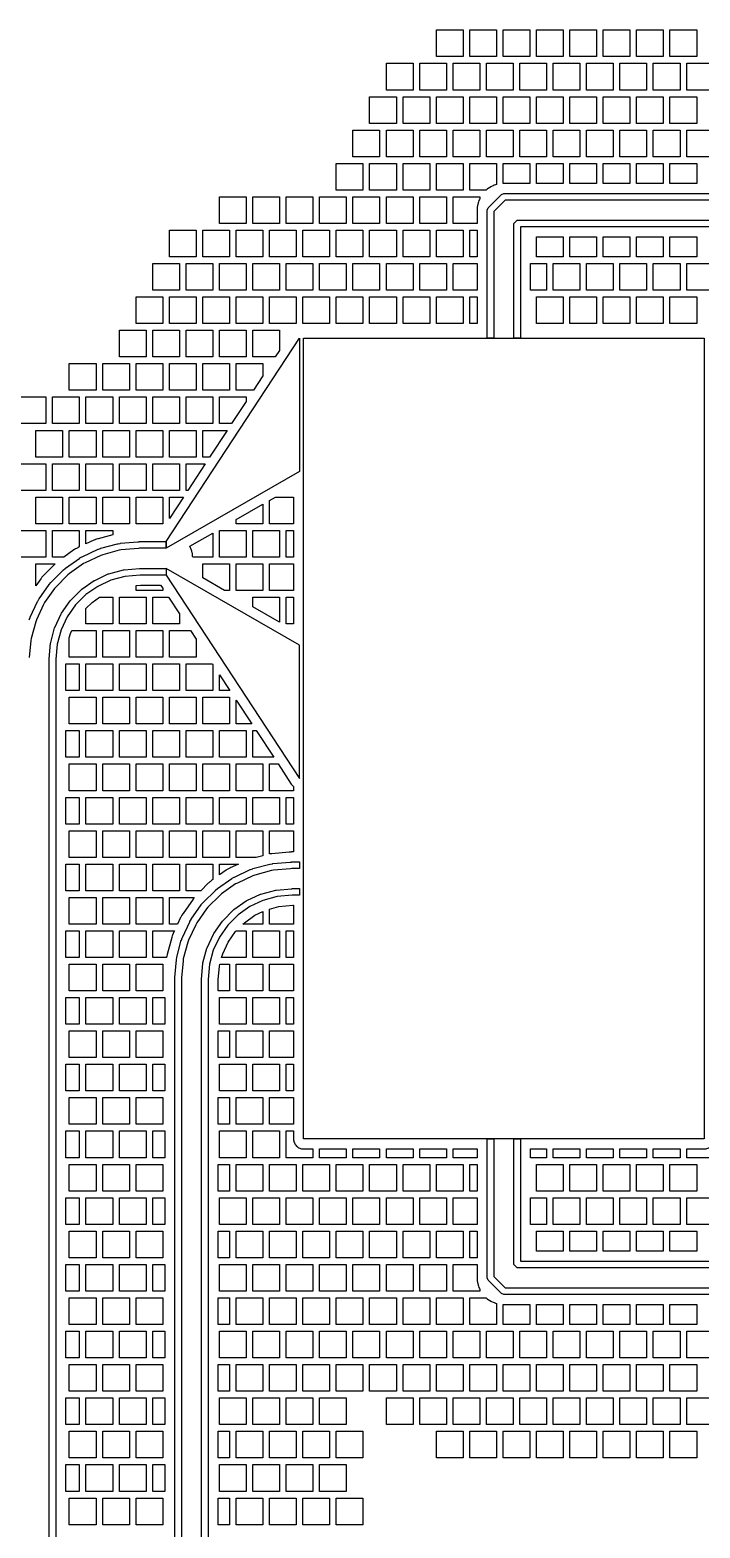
# Model space of a CAD drawing. Header units: metres. Extents: x -10 to 2022, y -10 to 2010.
# Drawn here: x 673 to 1175, y 812 to 1935 of the extents above; entities that cross this region are included whole.
import ezdxf

# ---------------------------------------------------------------- set-up
doc = ezdxf.new("R2010")
doc.units = ezdxf.units.M

msp = doc.modelspace()

# ---------------------------------------------------------------- linework, layer by layer
for points in [[(977.5, 1915), (977.5, 1935), (997.5, 1935), (997.5, 1915), (977.5, 1915), (977.5, 1915)], [(1002.5, 1915), (1002.5, 1935), (1022.5, 1935), (1022.5, 1915), (1002.5, 1915), (1002.5, 1915)], [(1027.5, 1915), (1027.5, 1935), (1047.5, 1935), (1047.5, 1915), (1027.5, 1915), (1027.5, 1915)], [(1052.5, 1915), (1052.5, 1935), (1072.5, 1935), (1072.5, 1915), (1052.5, 1915), (1052.5, 1915)], [(1077.5, 1915), (1077.5, 1935), (1097.5, 1935), (1097.5, 1915), (1077.5, 1915), (1077.5, 1915)], [(1102.5, 1915), (1102.5, 1935), (1122.5, 1935), (1122.5, 1915), (1102.5, 1915), (1102.5, 1915)], [(1127.5, 1915), (1127.5, 1935), (1147.5, 1935), (1147.5, 1915), (1127.5, 1915), (1127.5, 1915)], [(1152.5, 1915), (1152.5, 1935), (1172.5, 1935), (1172.5, 1915), (1152.5, 1915), (1152.5, 1915)], [(940, 1890), (940, 1910), (960, 1910), (960, 1890), (940, 1890), (940, 1890)], [(965, 1890), (965, 1910), (985, 1910), (985, 1890), (965, 1890), (965, 1890)], [(990, 1890), (990, 1910), (1010, 1910), (1010, 1890), (990, 1890), (990, 1890)], [(1015, 1890), (1015, 1910), (1035, 1910), (1035, 1890), (1015, 1890), (1015, 1890)], [(1040, 1890), (1040, 1910), (1060, 1910), (1060, 1890), (1040, 1890), (1040, 1890)], [(1065, 1890), (1065, 1910), (1085, 1910), (1085, 1890), (1065, 1890), (1065, 1890)], [(1090, 1890), (1090, 1910), (1110, 1910), (1110, 1890), (1090, 1890), (1090, 1890)], [(1115, 1890), (1115, 1910), (1135, 1910), (1135, 1890), (1115, 1890), (1115, 1890)], [(1140, 1890), (1140, 1910), (1160, 1910), (1160, 1890), (1140, 1890), (1140, 1890)], [(1165, 1890), (1165, 1910), (1185, 1910), (1185, 1890), (1165, 1890), (1165, 1890)], [(927.5, 1865), (927.5, 1885), (947.5, 1885), (947.5, 1865), (927.5, 1865), (927.5, 1865)], [(952.5, 1865), (952.5, 1885), (972.5, 1885), (972.5, 1865), (952.5, 1865), (952.5, 1865)], [(977.5, 1865), (977.5, 1885), (997.5, 1885), (997.5, 1865), (977.5, 1865), (977.5, 1865)], [(1002.5, 1865), (1002.5, 1885), (1022.5, 1885), (1022.5, 1865), (1002.5, 1865), (1002.5, 1865)], [(1027.5, 1865), (1027.5, 1885), (1047.5, 1885), (1047.5, 1865), (1027.5, 1865), (1027.5, 1865)], [(1052.5, 1865), (1052.5, 1885), (1072.5, 1885), (1072.5, 1865), (1052.5, 1865), (1052.5, 1865)], [(1077.5, 1865), (1077.5, 1885), (1097.5, 1885), (1097.5, 1865), (1077.5, 1865), (1077.5, 1865)], [(1102.5, 1865), (1102.5, 1885), (1122.5, 1885), (1122.5, 1865), (1102.5, 1865), (1102.5, 1865)], [(1127.5, 1865), (1127.5, 1885), (1147.5, 1885), (1147.5, 1865), (1127.5, 1865), (1127.5, 1865)], [(1152.5, 1865), (1152.5, 1885), (1172.5, 1885), (1172.5, 1865), (1152.5, 1865), (1152.5, 1865)], [(915, 1840), (915, 1860), (935, 1860), (935, 1840), (915, 1840), (915, 1840)], [(940, 1840), (940, 1860), (960, 1860), (960, 1840), (940, 1840), (940, 1840)], [(965, 1840), (965, 1860), (985, 1860), (985, 1840), (965, 1840), (965, 1840)], [(990, 1840), (990, 1860), (1010, 1860), (1010, 1840), (990, 1840), (990, 1840)], [(1015, 1840), (1015, 1860), (1035, 1860), (1035, 1840), (1015, 1840), (1015, 1840)], [(1040, 1840), (1040, 1860), (1060, 1860), (1060, 1840), (1040, 1840), (1040, 1840)], [(1065, 1840), (1065, 1860), (1085, 1860), (1085, 1840), (1065, 1840), (1065, 1840)], [(1090, 1840), (1090, 1860), (1110, 1860), (1110, 1840), (1090, 1840), (1090, 1840)], [(1115, 1840), (1115, 1860), (1135, 1860), (1135, 1840), (1115, 1840), (1115, 1840)], [(1140, 1840), (1140, 1860), (1160, 1860), (1160, 1840), (1140, 1840), (1140, 1840)], [(1165, 1840), (1165, 1860), (1185, 1860), (1185, 1840), (1165, 1840), (1165, 1840)], [(902.5, 1815), (902.5, 1835), (922.5, 1835), (922.5, 1815), (902.5, 1815), (902.5, 1815)], [(927.5, 1815), (927.5, 1835), (947.5, 1835), (947.5, 1815), (927.5, 1815), (927.5, 1815)], [(952.5, 1815), (952.5, 1835), (972.5, 1835), (972.5, 1815), (952.5, 1815), (952.5, 1815)], [(977.5, 1815), (977.5, 1835), (997.5, 1835), (997.5, 1815), (977.5, 1815), (977.5, 1815)], [(1002.5, 1815), (1002.5, 1835), (1022.5, 1835), (1022.5, 1819.2), (1021.8, 1819), (1020.7, 1818.6), (1020, 1818.3), (1018.9, 1817.8), (1018.3, 1817.5), (1017.2, 1816.8), (1016.6, 1816.4), (1015.6, 1815.7), (1015, 1815.2), (1014.8, 1815), (1002.5, 1815), (1002.5, 1815)], [(1027.5, 1820), (1027.5, 1835), (1047.5, 1835), (1047.5, 1820), (1028, 1820), (1027.6, 1820), (1027.5, 1820), (1027.5, 1820)], [(1052.5, 1820), (1052.5, 1835), (1072.5, 1835), (1072.5, 1820), (1052.5, 1820), (1052.5, 1820)], [(1077.5, 1820), (1077.5, 1835), (1097.5, 1835), (1097.5, 1820), (1077.5, 1820), (1077.5, 1820)], [(1102.5, 1820), (1102.5, 1835), (1122.5, 1835), (1122.5, 1820), (1102.5, 1820), (1102.5, 1820)], [(1127.5, 1820), (1127.5, 1835), (1147.5, 1835), (1147.5, 1820), (1127.5, 1820), (1127.5, 1820)], [(1152.5, 1820), (1152.5, 1835), (1172.5, 1835), (1172.5, 1820), (1152.5, 1820), (1152.5, 1820)], [(815, 1790), (815, 1810), (835, 1810), (835, 1790), (815, 1790), (815, 1790)], [(840, 1790), (840, 1810), (860, 1810), (860, 1790), (840, 1790), (840, 1790)], [(865, 1790), (865, 1810), (885, 1810), (885, 1790), (865, 1790), (865, 1790)], [(890, 1790), (890, 1810), (910, 1810), (910, 1790), (890, 1790), (890, 1790)], [(915, 1790), (915, 1810), (935, 1810), (935, 1790), (915, 1790), (915, 1790)], [(940, 1790), (940, 1810), (960, 1810), (960, 1790), (940, 1790), (940, 1790)], [(965, 1790), (965, 1810), (985, 1810), (985, 1790), (965, 1790), (965, 1790)], [(990, 1790), (990, 1810), (1010, 1810), (1010, 1808.7), (1009.7, 1808), (1009.4, 1807.3), (1009, 1806.2), (1008.8, 1805.5), (1008.5, 1804.3), (1008.3, 1803.5), (1008.1, 1802.3), (1008.1, 1801.6), (1008, 1800.4), (1008, 1800), (1008, 1790), (990, 1790), (990, 1790)], [(1015.5, 1800), (1016.2, 1801.8), (1026.2, 1811.8), (1028, 1812.5), (1480, 1812.5), (1480, 1807.5), (1029, 1807.5), (1020.5, 1799), (1020.5, 1704.1), (1015.5, 1704.1), (1015.5, 1800), (1015.5, 1800)], [(777.5, 1765), (777.5, 1785), (797.5, 1785), (797.5, 1765), (777.5, 1765), (777.5, 1765)], [(802.5, 1765), (802.5, 1785), (822.5, 1785), (822.5, 1765), (802.5, 1765), (802.5, 1765)], [(827.5, 1765), (827.5, 1785), (847.5, 1785), (847.5, 1765), (827.5, 1765), (827.5, 1765)], [(852.5, 1765), (852.5, 1785), (872.5, 1785), (872.5, 1765), (852.5, 1765), (852.5, 1765)], [(877.5, 1765), (877.5, 1785), (897.5, 1785), (897.5, 1765), (877.5, 1765), (877.5, 1765)], [(902.5, 1765), (902.5, 1785), (922.5, 1785), (922.5, 1765), (902.5, 1765), (902.5, 1765)], [(927.5, 1765), (927.5, 1785), (947.5, 1785), (947.5, 1765), (927.5, 1765), (927.5, 1765)], [(952.5, 1765), (952.5, 1785), (972.5, 1785), (972.5, 1765), (952.5, 1765), (952.5, 1765)], [(977.5, 1765), (977.5, 1785), (997.5, 1785), (997.5, 1765), (977.5, 1765), (977.5, 1765)], [(1002.5, 1765), (1002.5, 1785), (1008, 1785), (1008, 1765), (1002.5, 1765), (1002.5, 1765)], [(1040.5, 1787.5), (1040.5, 1704.1), (1035.5, 1704.1), (1035.5, 1790), (1038, 1792.5), (1480, 1792.5), (1480, 1787.5), (1040.5, 1787.5), (1040.5, 1787.5)], [(1052.5, 1765), (1052.5, 1780), (1072.5, 1780), (1072.5, 1765), (1052.5, 1765), (1052.5, 1765)], [(1077.5, 1765), (1077.5, 1780), (1097.5, 1780), (1097.5, 1765), (1077.5, 1765), (1077.5, 1765)], [(1102.5, 1765), (1102.5, 1780), (1122.5, 1780), (1122.5, 1765), (1102.5, 1765), (1102.5, 1765)], [(1127.5, 1765), (1127.5, 1780), (1147.5, 1780), (1147.5, 1765), (1127.5, 1765), (1127.5, 1765)], [(1152.5, 1765), (1152.5, 1780), (1172.5, 1780), (1172.5, 1765), (1152.5, 1765), (1152.5, 1765)], [(765, 1740), (765, 1760), (785, 1760), (785, 1740), (765, 1740), (765, 1740)], [(790, 1740), (790, 1760), (810, 1760), (810, 1740), (790, 1740), (790, 1740)], [(815, 1740), (815, 1760), (835, 1760), (835, 1740), (815, 1740), (815, 1740)], [(840, 1740), (840, 1760), (860, 1760), (860, 1740), (840, 1740), (840, 1740)], [(865, 1740), (865, 1760), (885, 1760), (885, 1740), (865, 1740), (865, 1740)], [(890, 1740), (890, 1760), (910, 1760), (910, 1740), (890, 1740), (890, 1740)], [(915, 1740), (915, 1760), (935, 1760), (935, 1740), (915, 1740), (915, 1740)], [(940, 1740), (940, 1760), (960, 1760), (960, 1740), (940, 1740), (940, 1740)], [(965, 1740), (965, 1760), (985, 1760), (985, 1740), (965, 1740), (965, 1740)], [(990, 1740), (990, 1760), (1008, 1760), (1008, 1740), (990, 1740), (990, 1740)], [(1048, 1760), (1060, 1760), (1060, 1740), (1048, 1740), (1048, 1760), (1048, 1760)], [(1065, 1740), (1065, 1760), (1085, 1760), (1085, 1740), (1065, 1740), (1065, 1740)], [(1090, 1740), (1090, 1760), (1110, 1760), (1110, 1740), (1090, 1740), (1090, 1740)], [(1115, 1740), (1115, 1760), (1135, 1760), (1135, 1740), (1115, 1740), (1115, 1740)], [(1140, 1740), (1140, 1760), (1160, 1760), (1160, 1740), (1140, 1740), (1140, 1740)], [(1165, 1740), (1165, 1760), (1185, 1760), (1185, 1740), (1165, 1740), (1165, 1740)], [(752.5, 1715), (752.5, 1735), (772.5, 1735), (772.5, 1715), (752.5, 1715), (752.5, 1715)], [(777.5, 1715), (777.5, 1735), (797.5, 1735), (797.5, 1715), (777.5, 1715), (777.5, 1715)], [(802.5, 1715), (802.5, 1735), (822.5, 1735), (822.5, 1715), (802.5, 1715), (802.5, 1715)], [(827.5, 1715), (827.5, 1735), (847.5, 1735), (847.5, 1715), (827.5, 1715), (827.5, 1715)], [(852.5, 1715), (852.5, 1735), (872.5, 1735), (872.5, 1715), (852.5, 1715), (852.5, 1715)], [(877.5, 1715), (877.5, 1735), (897.5, 1735), (897.5, 1715), (877.5, 1715), (877.5, 1715)], [(902.5, 1715), (902.5, 1735), (922.5, 1735), (922.5, 1715), (902.5, 1715), (902.5, 1715)], [(927.5, 1715), (927.5, 1735), (947.5, 1735), (947.5, 1715), (927.5, 1715), (927.5, 1715)], [(952.5, 1715), (952.5, 1735), (972.5, 1735), (972.5, 1715), (952.5, 1715), (952.5, 1715)], [(977.5, 1715), (977.5, 1735), (997.5, 1735), (997.5, 1715), (977.5, 1715), (977.5, 1715)], [(1002.5, 1715), (1002.5, 1735), (1008, 1735), (1008, 1715), (1002.5, 1715), (1002.5, 1715)], [(1052.5, 1715), (1052.5, 1735), (1072.5, 1735), (1072.5, 1715), (1052.5, 1715), (1052.5, 1715)], [(1077.5, 1715), (1077.5, 1735), (1097.5, 1735), (1097.5, 1715), (1077.5, 1715), (1077.5, 1715)], [(1102.5, 1715), (1102.5, 1735), (1122.5, 1735), (1122.5, 1715), (1102.5, 1715), (1102.5, 1715)], [(1127.5, 1715), (1127.5, 1735), (1147.5, 1735), (1147.5, 1715), (1127.5, 1715), (1127.5, 1715)], [(1152.5, 1715), (1152.5, 1735), (1172.5, 1735), (1172.5, 1715), (1152.5, 1715), (1152.5, 1715)], [(740, 1690), (740, 1710), (760, 1710), (760, 1690), (740, 1690), (740, 1690)], [(765, 1690), (765, 1710), (785, 1710), (785, 1690), (765, 1690), (765, 1690)], [(790, 1690), (790, 1710), (810, 1710), (810, 1690), (790, 1690), (790, 1690)], [(815, 1690), (815, 1710), (835, 1710), (835, 1690), (815, 1690), (815, 1690)], [(840, 1690), (840, 1710), (860, 1710), (860, 1694.9), (856.8, 1690), (840, 1690), (840, 1690)], [(775, 1546.6), (775, 1551.6), (875, 1704.1), (875, 1604.1), (775, 1546.6), (775, 1546.6)], [(878, 1104.1), (878, 1704.1), (1178, 1704.1), (1178, 1104.1), (878, 1104.1), (878, 1104.1)], [(702.5, 1665), (702.5, 1685), (722.5, 1685), (722.5, 1665), (702.5, 1665), (702.5, 1665)], [(727.5, 1665), (727.5, 1685), (747.5, 1685), (747.5, 1665), (727.5, 1665), (727.5, 1665)], [(752.5, 1665), (752.5, 1685), (772.5, 1685), (772.5, 1665), (752.5, 1665), (752.5, 1665)], [(777.5, 1665), (777.5, 1685), (797.5, 1685), (797.5, 1665), (777.5, 1665), (777.5, 1665)], [(802.5, 1665), (802.5, 1685), (822.5, 1685), (822.5, 1665), (802.5, 1665), (802.5, 1665)], [(827.5, 1665), (827.5, 1685), (847.5, 1685), (847.5, 1675.8), (840.4, 1665), (827.5, 1665), (827.5, 1665)], [(665, 1640), (665, 1660), (685, 1660), (685, 1640), (665, 1640), (665, 1640)], [(690, 1640), (690, 1660), (710, 1660), (710, 1640), (690, 1640), (690, 1640)], [(715, 1640), (715, 1660), (735, 1660), (735, 1640), (715, 1640), (715, 1640)], [(740, 1640), (740, 1660), (760, 1660), (760, 1640), (740, 1640), (740, 1640)], [(765, 1640), (765, 1660), (785, 1660), (785, 1640), (765, 1640), (765, 1640)], [(790, 1640), (790, 1660), (810, 1660), (810, 1640), (790, 1640), (790, 1640)], [(815, 1640), (815, 1660), (835, 1660), (835, 1656.7), (824, 1640), (815, 1640), (815, 1640)], [(677.5, 1615), (677.5, 1635), (697.5, 1635), (697.5, 1615), (677.5, 1615), (677.5, 1615)], [(702.5, 1615), (702.5, 1635), (722.5, 1635), (722.5, 1615), (702.5, 1615), (702.5, 1615)], [(727.5, 1615), (727.5, 1635), (747.5, 1635), (747.5, 1615), (727.5, 1615), (727.5, 1615)], [(752.5, 1615), (752.5, 1635), (772.5, 1635), (772.5, 1615), (752.5, 1615), (752.5, 1615)], [(777.5, 1615), (777.5, 1635), (797.5, 1635), (797.5, 1615), (777.5, 1615), (777.5, 1615)], [(802.5, 1615), (802.5, 1635), (820.8, 1635), (807.6, 1615), (802.5, 1615), (802.5, 1615)], [(665, 1590), (665, 1610), (685, 1610), (685, 1590), (665, 1590), (665, 1590)], [(690, 1590), (690, 1610), (710, 1610), (710, 1590), (690, 1590), (690, 1590)], [(715, 1590), (715, 1610), (735, 1610), (735, 1590), (715, 1590), (715, 1590)], [(740, 1590), (740, 1610), (760, 1610), (760, 1590), (740, 1590), (740, 1590)], [(765, 1590), (765, 1610), (785, 1610), (785, 1590), (765, 1590), (765, 1590)], [(790, 1590), (790, 1610), (804.4, 1610), (791.2, 1590), (790, 1590), (790, 1590)], [(677.5, 1565), (677.5, 1585), (697.5, 1585), (697.5, 1565), (677.5, 1565), (677.5, 1565)], [(702.5, 1565), (702.5, 1585), (722.5, 1585), (722.5, 1565), (702.5, 1565), (702.5, 1565)], [(727.5, 1565), (727.5, 1585), (747.5, 1585), (747.5, 1565), (727.5, 1565), (727.5, 1565)], [(752.5, 1565), (752.5, 1585), (772.5, 1585), (772.5, 1565), (752.5, 1565), (752.5, 1565)], [(777.5, 1569), (777.5, 1585), (788, 1585), (777.5, 1569), (777.5, 1569)], [(852.5, 1565), (852.5, 1582.5), (856.9, 1585), (870.5, 1585), (870.5, 1565), (852.5, 1565), (852.5, 1565)], [(827.5, 1565), (827.5, 1568.1), (847.5, 1579.6), (847.5, 1565), (827.5, 1565), (827.5, 1565)], [(665, 1540), (665, 1560), (685, 1560), (685, 1540), (665, 1540), (665, 1540)], [(672.5, 1493.1), (673.1, 1494.8), (673.2, 1495), (678.7, 1506.8), (678.8, 1507), (679.7, 1508.5), (679.8, 1508.7), (687.3, 1519.4), (687.4, 1519.6), (688.6, 1520.9), (688.7, 1521.1), (698, 1530.3), (698.1, 1530.5), (699.4, 1531.6), (699.6, 1531.7), (710.3, 1539.2), (710.5, 1539.4), (712, 1540.2), (712.2, 1540.3), (724.1, 1545.9), (724.3, 1545.9), (725.9, 1546.5), (726.1, 1546.6), (738.7, 1550), (739, 1550), (740.7, 1550.3), (740.9, 1550.4), (753.9, 1551.5), (754, 1551.5), (754.9, 1551.5), (755, 1551.6), (775, 1551.6), (775, 1546.6), (755.1, 1546.6), (754.3, 1546.5), (741.4, 1545.4), (739.9, 1545.1), (727.5, 1541.8), (726.1, 1541.3), (714.4, 1535.8), (713.1, 1535.1), (702.6, 1527.7), (701.4, 1526.7), (692.3, 1517.6), (691.3, 1516.5), (684, 1505.9), (683.2, 1504.6), (677.8, 1493), (677.3, 1491.5), (673.9, 1479.1), (673.7, 1477.6), (672.5, 1464.8)], [(690, 1540), (690, 1560), (710, 1560), (710, 1547.6), (709, 1547.1), (708.8, 1547), (707.8, 1546.5), (707.2, 1546.2), (706.3, 1545.6), (706, 1545.4), (698.3, 1540), (690, 1540), (690, 1540)], [(715, 1549.9), (715, 1560), (735, 1560), (735, 1556.7), (724.2, 1553.8), (723.9, 1553.8), (722.8, 1553.4), (722.2, 1553.2), (721.2, 1552.8), (720.9, 1552.7), (715, 1549.9), (715, 1549.9)], [(810, 1558), (810, 1540), (795, 1540), (794.9, 1540.6), (794.9, 1541.4), (794.7, 1542.6), (794.5, 1543.3), (794.2, 1544.5), (794, 1545.2), (793.6, 1546.4), (793.3, 1547), (792.8, 1548.1), (810, 1558), (810, 1558)], [(815, 1540), (815, 1560), (835, 1560), (835, 1540), (815, 1540), (815, 1540)], [(840, 1540), (840, 1560), (860, 1560), (860, 1540), (840, 1540), (840, 1540)], [(865, 1540), (865, 1560), (870.5, 1560), (870.5, 1540), (865, 1540), (865, 1540)], [(677.5, 1518.5), (677.5, 1535), (692, 1535), (683.4, 1526.4), (683.2, 1526.2), (682.4, 1525.4), (682, 1524.9), (681.4, 1524), (681.2, 1523.7), (677.5, 1518.5), (677.5, 1518.5)], [(687.5, 605.1), (687.5, 1463.6), (687.5, 1463.8), (688.5, 1475.5), (688.6, 1476), (691.5, 1486.9), (691.7, 1487.3), (696.5, 1497.6), (696.7, 1498), (703.2, 1507.2), (703.5, 1507.6), (711.5, 1515.6), (711.8, 1515.9), (721.1, 1522.4), (721.5, 1522.6), (731.7, 1527.4), (732.1, 1527.5), (743.1, 1530.4), (743.5, 1530.5), (755.2, 1531.5), (755.4, 1531.6), (775, 1531.6), (775, 1526.6), (755.5, 1526.6), (755.5, 1526.6)], [(775, 1531.6), (775, 1526.6), (875, 1374.1), (875, 1474.1), (775, 1531.6), (775, 1531.6)], [(802.5, 1524.4), (802.5, 1535), (822.5, 1535), (822.5, 1515), (818.8, 1515), (802.5, 1524.4), (802.5, 1524.4)], [(827.5, 1515), (827.5, 1535), (847.5, 1535), (847.5, 1515), (827.5, 1515), (827.5, 1515)], [(852.5, 1515), (852.5, 1535), (870.5, 1535), (870.5, 1515), (852.5, 1515), (852.5, 1515)], [(755.5, 1526.6), (744.2, 1525.6), (733.6, 1522.7), (723.8, 1518.1), (714.9, 1511.9), (707.2, 1504.2), (700.9, 1495.3), (696.3, 1485.4), (693.5, 1474.9), (692.5, 1463.5), (692.5, 605), (692.5, 604.8), (692.3, 603), (692.3, 602.8), (687.8, 577.2), (687.7, 576.8), (686.5, 573.5), (686.3, 573.1), (673.3, 550.5), (673, 550.2), (670.8, 547.5)], [(752.5, 1515), (752.5, 1518.8), (755.9, 1519.1), (770.9, 1519.1), (772.5, 1516.7), (772.5, 1515), (752.5, 1515), (752.5, 1515)], [(715, 1490), (715, 1501.4), (719.7, 1506.1), (725.2, 1510), (735, 1510), (735, 1490), (715, 1490), (715, 1490)], [(740, 1490), (740, 1510), (760, 1510), (760, 1490), (740, 1490), (740, 1490)], [(765, 1490), (765, 1510), (776.9, 1510), (785, 1497.6), (785, 1490), (765, 1490), (765, 1490)], [(840, 1502.8), (840, 1510), (860, 1510), (860, 1491.3), (840, 1502.8), (840, 1502.8)], [(865, 1490), (865, 1510), (870.5, 1510), (870.5, 1490), (865, 1490), (865, 1490)], [(702.5, 1465), (702.5, 1479.5), (703.4, 1482.8), (704.4, 1485), (722.5, 1485), (722.5, 1465), (702.5, 1465), (702.5, 1465)], [(727.5, 1465), (727.5, 1485), (747.5, 1485), (747.5, 1465), (727.5, 1465), (727.5, 1465)], [(752.5, 1465), (752.5, 1485), (772.5, 1485), (772.5, 1465), (752.5, 1465), (752.5, 1465)], [(777.5, 1465), (777.5, 1485), (793.3, 1485), (797.5, 1478.6), (797.5, 1465), (777.5, 1465), (777.5, 1465)], [(700, 1460), (710, 1460), (710, 1440), (700, 1440), (700, 1460), (700, 1460)], [(715, 1440), (715, 1460), (735, 1460), (735, 1440), (715, 1440), (715, 1440)], [(740, 1440), (740, 1460), (760, 1460), (760, 1440), (740, 1440), (740, 1440)], [(765, 1440), (765, 1460), (785, 1460), (785, 1440), (765, 1440), (765, 1440)], [(790, 1440), (790, 1460), (809.7, 1460), (810, 1459.5), (810, 1440), (790, 1440), (790, 1440)], [(815, 1440), (815, 1451.9), (822.8, 1440), (815, 1440), (815, 1440)], [(702.5, 1415), (702.5, 1435), (722.5, 1435), (722.5, 1415), (702.5, 1415), (702.5, 1415)], [(727.5, 1415), (727.5, 1435), (747.5, 1435), (747.5, 1415), (727.5, 1415), (727.5, 1415)], [(752.5, 1415), (752.5, 1435), (772.5, 1435), (772.5, 1415), (752.5, 1415), (752.5, 1415)], [(777.5, 1415), (777.5, 1435), (797.5, 1435), (797.5, 1415), (777.5, 1415), (777.5, 1415)], [(802.5, 1415), (802.5, 1435), (822.5, 1435), (822.5, 1415), (802.5, 1415), (802.5, 1415)], [(827.5, 1415), (827.5, 1432.8), (839.2, 1415), (827.5, 1415), (827.5, 1415)], [(700, 1410), (710, 1410), (710, 1390), (700, 1390), (700, 1410), (700, 1410)], [(715, 1390), (715, 1410), (735, 1410), (735, 1390), (715, 1390), (715, 1390)], [(740, 1390), (740, 1410), (760, 1410), (760, 1390), (740, 1390), (740, 1390)], [(765, 1390), (765, 1410), (785, 1410), (785, 1390), (765, 1390), (765, 1390)], [(790, 1390), (790, 1410), (810, 1410), (810, 1390), (790, 1390), (790, 1390)], [(815, 1390), (815, 1410), (835, 1410), (835, 1390), (815, 1390), (815, 1390)], [(840, 1390), (840, 1410), (842.5, 1410), (855.6, 1390), (840, 1390), (840, 1390)], [(702.5, 1365), (702.5, 1385), (722.5, 1385), (722.5, 1365), (702.5, 1365), (702.5, 1365)], [(727.5, 1365), (727.5, 1385), (747.5, 1385), (747.5, 1365), (727.5, 1365), (727.5, 1365)], [(752.5, 1365), (752.5, 1385), (772.5, 1385), (772.5, 1365), (752.5, 1365), (752.5, 1365)], [(777.5, 1365), (777.5, 1385), (797.5, 1385), (797.5, 1365), (777.5, 1365), (777.5, 1365)], [(802.5, 1365), (802.5, 1385), (822.5, 1385), (822.5, 1365), (802.5, 1365), (802.5, 1365)], [(827.5, 1365), (827.5, 1385), (847.5, 1385), (847.5, 1365), (827.5, 1365), (827.5, 1365)], [(852.5, 1365), (852.5, 1385), (858.9, 1385), (868.7, 1369.9), (869.2, 1369.3), (869.7, 1368.8), (870.2, 1368.3), (870.5, 1368.1), (870.5, 1365), (852.5, 1365), (852.5, 1365)], [(700, 1360), (710, 1360), (710, 1340), (700, 1340), (700, 1360), (700, 1360)], [(715, 1340), (715, 1360), (735, 1360), (735, 1340), (715, 1340), (715, 1340)], [(740, 1340), (740, 1360), (760, 1360), (760, 1340), (740, 1340), (740, 1340)], [(765, 1340), (765, 1360), (785, 1360), (785, 1340), (765, 1340), (765, 1340)], [(790, 1340), (790, 1360), (810, 1360), (810, 1340), (790, 1340), (790, 1340)], [(815, 1340), (815, 1360), (835, 1360), (835, 1340), (815, 1340), (815, 1340)], [(840, 1340), (840, 1360), (860, 1360), (860, 1340), (840, 1340), (840, 1340)], [(865, 1340), (865, 1360), (870.5, 1360), (870.5, 1340), (865, 1340), (865, 1340)], [(702.5, 1315), (702.5, 1335), (722.5, 1335), (722.5, 1315), (702.5, 1315), (702.5, 1315)], [(727.5, 1315), (727.5, 1335), (747.5, 1335), (747.5, 1315), (727.5, 1315), (727.5, 1315)], [(752.5, 1315), (752.5, 1335), (772.5, 1335), (772.5, 1315), (752.5, 1315), (752.5, 1315)], [(777.5, 1315), (777.5, 1335), (797.5, 1335), (797.5, 1315), (777.5, 1315), (777.5, 1315)], [(802.5, 1315), (802.5, 1335), (822.5, 1335), (822.5, 1315), (802.5, 1315), (802.5, 1315)], [(827.5, 1315), (827.5, 1335), (847.5, 1335), (847.5, 1316.3), (842.5, 1315), (827.5, 1315), (827.5, 1315)], [(852.5, 1317.6), (852.5, 1335), (870.5, 1335), (870.5, 1319.1), (869, 1319.1), (868.7, 1319), (867.6, 1319), (867.3, 1319), (854.2, 1317.8), (853.9, 1317.8), (852.8, 1317.7), (852.5, 1317.6), (852.5, 1317.6)], [(700, 1310), (710, 1310), (710, 1290), (700, 1290), (700, 1310), (700, 1310)], [(715, 1290), (715, 1310), (735, 1310), (735, 1290), (715, 1290), (715, 1290)], [(740, 1290), (740, 1310), (760, 1310), (760, 1290), (740, 1290), (740, 1290)], [(765, 1290), (765, 1310), (785, 1310), (785, 1290), (765, 1290), (765, 1290)], [(781.5, 675), (781.5, 1224.1), (781.5, 1224.2), (781.5, 1225), (781.5, 1225.1), (782.7, 1238.2), (782.7, 1238.4), (783, 1240.1), (783.1, 1240.3), (786.4, 1252.9), (786.5, 1253.1), (787.1, 1254.8), (787.2, 1255), (792.7, 1266.8), (792.8, 1267), (793.7, 1268.5), (793.8, 1268.7), (801.3, 1279.4), (801.4, 1279.6), (802.6, 1280.9), (802.7, 1281.1), (812, 1290.3), (812.1, 1290.5), (813.4, 1291.6), (813.6, 1291.7), (824.3, 1299.2), (824.5, 1299.4), (826, 1300.2), (826.2, 1300.3), (838.1, 1305.9), (838.3, 1305.9), (839.9, 1306.5), (840.1, 1306.6), (852.7, 1310), (853, 1310), (854.7, 1310.3), (854.9, 1310.4), (867.9, 1311.5), (868, 1311.5), (868.9, 1311.5), (869, 1311.6), (875, 1311.6), (875, 1306.6), (869.1, 1306.6), (868.3, 1306.5), (855.4, 1305.4), (853.9, 1305.1), (841.5, 1301.8), (840.1, 1301.3), (828.4, 1295.8), (827.1, 1295.1), (816.6, 1287.7), (815.4, 1286.7), (806.3, 1277.6), (805.3, 1276.5), (798, 1265.9), (797.2, 1264.6), (791.8, 1253), (791.3, 1251.5), (787.9, 1239.1), (787.7, 1237.6), (786.5, 1224.8), (786.5, 1224), (786.5, 675.1)], [(790, 1290), (790, 1310), (810, 1310), (810, 1298.4), (809.3, 1297.9), (809.1, 1297.7), (808.2, 1297), (807.7, 1296.6), (806.9, 1295.9), (806.6, 1295.6), (801, 1290), (790, 1290), (790, 1290)], [(815, 1301.9), (815, 1310), (829.2, 1310), (823, 1307.1), (822.8, 1307), (821.8, 1306.5), (821.2, 1306.2), (820.3, 1305.6), (820, 1305.4), (815, 1301.9), (815, 1301.9)], [(801.5, 675.4), (801.5, 1223.6), (801.5, 1223.8), (802.5, 1235.5), (802.6, 1236), (805.5, 1246.9), (805.7, 1247.3), (810.5, 1257.6), (810.7, 1258), (817.2, 1267.2), (817.5, 1267.6), (825.5, 1275.6), (825.8, 1275.9), (835.1, 1282.4), (835.5, 1282.6), (845.7, 1287.4), (846.1, 1287.5), (857.1, 1290.4), (857.5, 1290.5), (869.2, 1291.5), (869.4, 1291.6), (875, 1291.6), (875, 1286.6), (869.5, 1286.6), (869.5, 1286.6)], [(702.5, 1265), (702.5, 1285), (722.5, 1285), (722.5, 1265), (702.5, 1265), (702.5, 1265)], [(727.5, 1265), (727.5, 1285), (747.5, 1285), (747.5, 1265), (727.5, 1265), (727.5, 1265)], [(752.5, 1265), (752.5, 1285), (772.5, 1285), (772.5, 1265), (752.5, 1265), (752.5, 1265)], [(777.5, 1265), (777.5, 1285), (796.1, 1285), (796, 1284.9), (795.4, 1284), (795.2, 1283.7), (787.7, 1273), (787.5, 1272.7), (786.9, 1271.8), (786.6, 1271.3), (786.1, 1270.3), (785.9, 1270), (783.6, 1265), (777.5, 1265), (777.5, 1265)], [(869.5, 1286.6), (858.2, 1285.6), (847.6, 1282.7), (837.8, 1278.1), (828.9, 1271.9), (821.2, 1264.2), (814.9, 1255.3), (810.3, 1245.4), (807.5, 1234.9), (806.5, 1223.5), (806.5, 675.5)], [(847.5, 1274.4), (847.5, 1265), (832.6, 1265), (833.7, 1266.1), (841.5, 1271.6), (847.5, 1274.4), (847.5, 1274.4)], [(852.5, 1265), (852.5, 1276.3), (859.5, 1278.1), (869.9, 1279.1), (870.5, 1279.1), (870.5, 1265), (852.5, 1265), (852.5, 1265)], [(700, 1260), (710, 1260), (710, 1240), (700, 1240), (700, 1260), (700, 1260)], [(715, 1240), (715, 1260), (735, 1260), (735, 1240), (715, 1240), (715, 1240)], [(740, 1240), (740, 1260), (760, 1260), (760, 1240), (740, 1240), (740, 1240)], [(765, 1240), (765, 1260), (781.3, 1260), (780.4, 1258.2), (780.3, 1257.9), (779.8, 1256.8), (779.6, 1256.2), (779.3, 1255.2), (779.2, 1254.9), (775.8, 1242.3), (775.7, 1241.9), (775.5, 1240.9), (775.4, 1240.2), (775.4, 1240), (765, 1240), (765, 1240)], [(827.6, 1260), (835, 1260), (835, 1240), (816.6, 1240), (817.4, 1242.8), (821.4, 1251.5), (826.9, 1259.4), (827.6, 1260), (827.6, 1260)], [(840, 1240), (840, 1260), (860, 1260), (860, 1240), (840, 1240), (840, 1240)], [(865, 1240), (865, 1260), (870.5, 1260), (870.5, 1240), (865, 1240), (865, 1240)], [(702.5, 1215), (702.5, 1235), (722.5, 1235), (722.5, 1215), (702.5, 1215), (702.5, 1215)], [(727.5, 1215), (727.5, 1235), (747.5, 1235), (747.5, 1215), (727.5, 1215), (727.5, 1215)], [(752.5, 1215), (752.5, 1235), (772.5, 1235), (772.5, 1215), (752.5, 1215), (752.5, 1215)], [(815.3, 1235), (822.5, 1235), (822.5, 1215), (814, 1215), (814, 1223.2), (814.9, 1233.6), (815.3, 1235), (815.3, 1235)], [(827.5, 1215), (827.5, 1235), (847.5, 1235), (847.5, 1215), (827.5, 1215), (827.5, 1215)], [(852.5, 1215), (852.5, 1235), (870.5, 1235), (870.5, 1215), (852.5, 1215), (852.5, 1215)], [(700, 1210), (710, 1210), (710, 1190), (700, 1190), (700, 1210), (700, 1210)], [(715, 1190), (715, 1210), (735, 1210), (735, 1190), (715, 1190), (715, 1190)], [(740, 1190), (740, 1210), (760, 1210), (760, 1190), (740, 1190), (740, 1190)], [(765, 1190), (765, 1210), (774, 1210), (774, 1190), (765, 1190), (765, 1190)], [(815, 1190), (815, 1210), (835, 1210), (835, 1190), (815, 1190), (815, 1190)], [(840, 1190), (840, 1210), (860, 1210), (860, 1190), (840, 1190), (840, 1190)], [(865, 1190), (865, 1210), (870.5, 1210), (870.5, 1190), (865, 1190), (865, 1190)], [(702.5, 1165), (702.5, 1185), (722.5, 1185), (722.5, 1165), (702.5, 1165), (702.5, 1165)], [(727.5, 1165), (727.5, 1185), (747.5, 1185), (747.5, 1165), (727.5, 1165), (727.5, 1165)], [(752.5, 1165), (752.5, 1185), (772.5, 1185), (772.5, 1165), (752.5, 1165), (752.5, 1165)], [(814, 1185), (822.5, 1185), (822.5, 1165), (814, 1165), (814, 1185), (814, 1185)], [(827.5, 1165), (827.5, 1185), (847.5, 1185), (847.5, 1165), (827.5, 1165), (827.5, 1165)], [(852.5, 1165), (852.5, 1185), (870.5, 1185), (870.5, 1165), (852.5, 1165), (852.5, 1165)], [(700, 1160), (710, 1160), (710, 1140), (700, 1140), (700, 1160), (700, 1160)], [(715, 1140), (715, 1160), (735, 1160), (735, 1140), (715, 1140), (715, 1140)], [(740, 1140), (740, 1160), (760, 1160), (760, 1140), (740, 1140), (740, 1140)], [(765, 1140), (765, 1160), (774, 1160), (774, 1140), (765, 1140), (765, 1140)], [(815, 1140), (815, 1160), (835, 1160), (835, 1140), (815, 1140), (815, 1140)], [(840, 1140), (840, 1160), (860, 1160), (860, 1140), (840, 1140), (840, 1140)], [(865, 1140), (865, 1160), (870.5, 1160), (870.5, 1140), (865, 1140), (865, 1140)], [(702.5, 1115), (702.5, 1135), (722.5, 1135), (722.5, 1115), (702.5, 1115), (702.5, 1115)], [(727.5, 1115), (727.5, 1135), (747.5, 1135), (747.5, 1115), (727.5, 1115), (727.5, 1115)], [(752.5, 1115), (752.5, 1135), (772.5, 1135), (772.5, 1115), (752.5, 1115), (752.5, 1115)], [(814, 1135), (822.5, 1135), (822.5, 1115), (814, 1115), (814, 1135), (814, 1135)], [(827.5, 1115), (827.5, 1135), (847.5, 1135), (847.5, 1115), (827.5, 1115), (827.5, 1115)], [(852.5, 1115), (852.5, 1135), (870.5, 1135), (870.5, 1115), (852.5, 1115), (852.5, 1115)], [(700, 1110), (710, 1110), (710, 1090), (700, 1090), (700, 1110), (700, 1110)], [(715, 1090), (715, 1110), (735, 1110), (735, 1090), (715, 1090), (715, 1090)], [(740, 1090), (740, 1110), (760, 1110), (760, 1090), (740, 1090), (740, 1090)], [(765, 1090), (765, 1110), (774, 1110), (774, 1090), (765, 1090), (765, 1090)], [(815, 1090), (815, 1110), (835, 1110), (835, 1090), (815, 1090), (815, 1090)], [(840, 1090), (840, 1110), (860, 1110), (860, 1090), (840, 1090), (840, 1090)], [(865, 1090), (865, 1110), (870.5, 1110), (870.5, 1104.1), (870.5, 1103.3), (870.6, 1102.6), (870.8, 1101.9), (871.1, 1101.2), (871.4, 1100.5), (871.8, 1099.9), (872.2, 1099.3), (872.7, 1098.7), (873.2, 1098.3), (873.8, 1097.8), (874.5, 1097.4), (875.1, 1097.1), (875.8, 1096.9), (876.5, 1096.7), (877.3, 1096.6), (878, 1096.6), (885, 1096.6), (885, 1090), (865, 1090), (865, 1090)], [(1028, 987.5), (1026.2, 988.2), (1016.2, 998.2), (1015.5, 1000), (1015.5, 1104.1), (1020.5, 1104.1), (1020.5, 1001), (1029, 992.5), (1480, 992.5), (1480, 987.5), (1028, 987.5), (1028, 987.5)], [(1040.5, 1012.5), (1480, 1012.5), (1480, 1007.5), (1038, 1007.5), (1035.5, 1010), (1035.5, 1104.1), (1040.5, 1104.1), (1040.5, 1012.5), (1040.5, 1012.5)], [(1165, 1090), (1165, 1096.6), (1178, 1096.6), (1178.7, 1096.6), (1179.5, 1096.7), (1180.2, 1096.9), (1180.9, 1097.1), (1181.5, 1097.4), (1182.2, 1097.8), (1182.8, 1098.3), (1183.3, 1098.7), (1183.8, 1099.3), (1184.2, 1099.9), (1184.6, 1100.5), (1184.9, 1101.2), (1185, 1101.4), (1185, 1090), (1165, 1090), (1165, 1090)], [(890, 1090), (890, 1096.6), (910, 1096.6), (910, 1090), (890, 1090), (890, 1090)], [(915, 1090), (915, 1096.6), (935, 1096.6), (935, 1090), (915, 1090), (915, 1090)], [(940, 1090), (940, 1096.6), (960, 1096.6), (960, 1090), (940, 1090), (940, 1090)], [(965, 1090), (965, 1096.6), (985, 1096.6), (985, 1090), (965, 1090), (965, 1090)], [(990, 1090), (990, 1096.6), (1008, 1096.6), (1008, 1090), (990, 1090), (990, 1090)], [(1060, 1096.6), (1060, 1090), (1048, 1090), (1048, 1096.6), (1060, 1096.6), (1060, 1096.6)], [(1065, 1090), (1065, 1096.6), (1085, 1096.6), (1085, 1090), (1065, 1090), (1065, 1090)], [(1090, 1090), (1090, 1096.6), (1110, 1096.6), (1110, 1090), (1090, 1090), (1090, 1090)], [(1115, 1090), (1115, 1096.6), (1135, 1096.6), (1135, 1090), (1115, 1090), (1115, 1090)], [(1140, 1090), (1140, 1096.6), (1160, 1096.6), (1160, 1090), (1140, 1090), (1140, 1090)], [(702.5, 1065), (702.5, 1085), (722.5, 1085), (722.5, 1065), (702.5, 1065), (702.5, 1065)], [(727.5, 1065), (727.5, 1085), (747.5, 1085), (747.5, 1065), (727.5, 1065), (727.5, 1065)], [(752.5, 1065), (752.5, 1085), (772.5, 1085), (772.5, 1065), (752.5, 1065), (752.5, 1065)], [(814, 1085), (822.5, 1085), (822.5, 1065), (814, 1065), (814, 1085), (814, 1085)], [(827.5, 1065), (827.5, 1085), (847.5, 1085), (847.5, 1065), (827.5, 1065), (827.5, 1065)], [(852.5, 1065), (852.5, 1085), (872.5, 1085), (872.5, 1065), (852.5, 1065), (852.5, 1065)], [(877.5, 1065), (877.5, 1085), (897.5, 1085), (897.5, 1065), (877.5, 1065), (877.5, 1065)], [(902.5, 1065), (902.5, 1085), (922.5, 1085), (922.5, 1065), (902.5, 1065), (902.5, 1065)], [(927.5, 1065), (927.5, 1085), (947.5, 1085), (947.5, 1065), (927.5, 1065), (927.5, 1065)], [(952.5, 1065), (952.5, 1085), (972.5, 1085), (972.5, 1065), (952.5, 1065), (952.5, 1065)], [(977.5, 1065), (977.5, 1085), (997.5, 1085), (997.5, 1065), (977.5, 1065), (977.5, 1065)], [(1002.5, 1065), (1002.5, 1085), (1008, 1085), (1008, 1065), (1002.5, 1065), (1002.5, 1065)], [(1052.5, 1065), (1052.5, 1085), (1072.5, 1085), (1072.5, 1065), (1052.5, 1065), (1052.5, 1065)], [(1077.5, 1065), (1077.5, 1085), (1097.5, 1085), (1097.5, 1065), (1077.5, 1065), (1077.5, 1065)], [(1102.5, 1065), (1102.5, 1085), (1122.5, 1085), (1122.5, 1065), (1102.5, 1065), (1102.5, 1065)], [(1127.5, 1065), (1127.5, 1085), (1147.5, 1085), (1147.5, 1065), (1127.5, 1065), (1127.5, 1065)], [(1152.5, 1065), (1152.5, 1085), (1172.5, 1085), (1172.5, 1065), (1152.5, 1065), (1152.5, 1065)], [(700, 1060), (710, 1060), (710, 1040), (700, 1040), (700, 1060), (700, 1060)], [(715, 1040), (715, 1060), (735, 1060), (735, 1040), (715, 1040), (715, 1040)], [(740, 1040), (740, 1060), (760, 1060), (760, 1040), (740, 1040), (740, 1040)], [(765, 1040), (765, 1060), (774, 1060), (774, 1040), (765, 1040), (765, 1040)], [(815, 1040), (815, 1060), (835, 1060), (835, 1040), (815, 1040), (815, 1040)], [(840, 1040), (840, 1060), (860, 1060), (860, 1040), (840, 1040), (840, 1040)], [(865, 1040), (865, 1060), (885, 1060), (885, 1040), (865, 1040), (865, 1040)], [(890, 1040), (890, 1060), (910, 1060), (910, 1040), (890, 1040), (890, 1040)], [(915, 1040), (915, 1060), (935, 1060), (935, 1040), (915, 1040), (915, 1040)], [(940, 1040), (940, 1060), (960, 1060), (960, 1040), (940, 1040), (940, 1040)], [(965, 1040), (965, 1060), (985, 1060), (985, 1040), (965, 1040), (965, 1040)], [(990, 1040), (990, 1060), (1008, 1060), (1008, 1040), (990, 1040), (990, 1040)], [(1048, 1060), (1060, 1060), (1060, 1040), (1048, 1040), (1048, 1060), (1048, 1060)], [(1065, 1040), (1065, 1060), (1085, 1060), (1085, 1040), (1065, 1040), (1065, 1040)], [(1090, 1040), (1090, 1060), (1110, 1060), (1110, 1040), (1090, 1040), (1090, 1040)], [(1115, 1040), (1115, 1060), (1135, 1060), (1135, 1040), (1115, 1040), (1115, 1040)], [(1140, 1040), (1140, 1060), (1160, 1060), (1160, 1040), (1140, 1040), (1140, 1040)], [(1165, 1040), (1165, 1060), (1185, 1060), (1185, 1040), (1165, 1040), (1165, 1040)], [(702.5, 1015), (702.5, 1035), (722.5, 1035), (722.5, 1015), (702.5, 1015), (702.5, 1015)], [(727.5, 1015), (727.5, 1035), (747.5, 1035), (747.5, 1015), (727.5, 1015), (727.5, 1015)], [(752.5, 1015), (752.5, 1035), (772.5, 1035), (772.5, 1015), (752.5, 1015), (752.5, 1015)], [(814, 1035), (822.5, 1035), (822.5, 1015), (814, 1015), (814, 1035), (814, 1035)], [(827.5, 1015), (827.5, 1035), (847.5, 1035), (847.5, 1015), (827.5, 1015), (827.5, 1015)], [(852.5, 1015), (852.5, 1035), (872.5, 1035), (872.5, 1015), (852.5, 1015), (852.5, 1015)], [(877.5, 1015), (877.5, 1035), (897.5, 1035), (897.5, 1015), (877.5, 1015), (877.5, 1015)], [(902.5, 1015), (902.5, 1035), (922.5, 1035), (922.5, 1015), (902.5, 1015), (902.5, 1015)], [(927.5, 1015), (927.5, 1035), (947.5, 1035), (947.5, 1015), (927.5, 1015), (927.5, 1015)], [(952.5, 1015), (952.5, 1035), (972.5, 1035), (972.5, 1015), (952.5, 1015), (952.5, 1015)], [(977.5, 1015), (977.5, 1035), (997.5, 1035), (997.5, 1015), (977.5, 1015), (977.5, 1015)], [(1002.5, 1015), (1002.5, 1035), (1008, 1035), (1008, 1015), (1002.5, 1015), (1002.5, 1015)], [(1052.5, 1020), (1052.5, 1035), (1072.5, 1035), (1072.5, 1020), (1052.5, 1020), (1052.5, 1020)], [(1077.5, 1020), (1077.5, 1035), (1097.5, 1035), (1097.5, 1020), (1077.5, 1020), (1077.5, 1020)], [(1102.5, 1020), (1102.5, 1035), (1122.5, 1035), (1122.5, 1020), (1102.5, 1020), (1102.5, 1020)], [(1127.5, 1020), (1127.5, 1035), (1147.5, 1035), (1147.5, 1020), (1127.5, 1020), (1127.5, 1020)], [(1152.5, 1020), (1152.5, 1035), (1172.5, 1035), (1172.5, 1020), (1152.5, 1020), (1152.5, 1020)], [(700, 1010), (710, 1010), (710, 990), (700, 990), (700, 1010), (700, 1010)], [(715, 990), (715, 1010), (735, 1010), (735, 990), (715, 990), (715, 990)], [(740, 990), (740, 1010), (760, 1010), (760, 990), (740, 990), (740, 990)], [(765, 990), (765, 1010), (774, 1010), (774, 990), (765, 990), (765, 990)], [(815, 990), (815, 1010), (835, 1010), (835, 990), (815, 990), (815, 990)], [(840, 990), (840, 1010), (860, 1010), (860, 990), (840, 990), (840, 990)], [(865, 990), (865, 1010), (885, 1010), (885, 990), (865, 990), (865, 990)], [(890, 990), (890, 1010), (910, 1010), (910, 990), (890, 990), (890, 990)], [(915, 990), (915, 1010), (935, 1010), (935, 990), (915, 990), (915, 990)], [(940, 990), (940, 1010), (960, 1010), (960, 990), (940, 990), (940, 990)], [(965, 990), (965, 1010), (985, 1010), (985, 990), (965, 990), (965, 990)], [(990, 990), (990, 1010), (1008, 1010), (1008, 1000), (1008, 999.6), (1008.1, 998.4), (1008.1, 997.7), (1008.3, 996.5), (1008.5, 995.7), (1008.8, 994.5), (1009, 993.8), (1009.4, 992.7), (1009.7, 992), (1010, 991.3), (1010, 990), (990, 990), (990, 990)], [(702.5, 965), (702.5, 985), (722.5, 985), (722.5, 965), (702.5, 965), (702.5, 965)], [(727.5, 965), (727.5, 985), (747.5, 985), (747.5, 965), (727.5, 965), (727.5, 965)], [(752.5, 965), (752.5, 985), (772.5, 985), (772.5, 965), (752.5, 965), (752.5, 965)], [(814, 985), (822.5, 985), (822.5, 965), (814, 965), (814, 985), (814, 985)], [(827.5, 965), (827.5, 985), (847.5, 985), (847.5, 965), (827.5, 965), (827.5, 965)], [(852.5, 965), (852.5, 985), (872.5, 985), (872.5, 965), (852.5, 965), (852.5, 965)], [(877.5, 965), (877.5, 985), (897.5, 985), (897.5, 965), (877.5, 965), (877.5, 965)], [(902.5, 965), (902.5, 985), (922.5, 985), (922.5, 965), (902.5, 965), (902.5, 965)], [(927.5, 965), (927.5, 985), (947.5, 985), (947.5, 965), (927.5, 965), (927.5, 965)], [(952.5, 965), (952.5, 985), (972.5, 985), (972.5, 965), (952.5, 965), (952.5, 965)], [(977.5, 965), (977.5, 985), (997.5, 985), (997.5, 965), (977.5, 965), (977.5, 965)], [(1002.5, 965), (1002.5, 985), (1014.8, 985), (1015, 984.8), (1015.6, 984.3), (1016.6, 983.6), (1017.2, 983.2), (1018.3, 982.5), (1018.9, 982.2), (1020, 981.7), (1020.7, 981.4), (1021.8, 981), (1022.5, 980.8), (1022.5, 965), (1002.5, 965), (1002.5, 965)], [(1027.5, 965), (1027.5, 980), (1027.6, 980), (1028, 980), (1047.5, 980), (1047.5, 965), (1027.5, 965), (1027.5, 965)], [(1052.5, 965), (1052.5, 980), (1072.5, 980), (1072.5, 965), (1052.5, 965), (1052.5, 965)], [(1077.5, 965), (1077.5, 980), (1097.5, 980), (1097.5, 965), (1077.5, 965), (1077.5, 965)], [(1102.5, 965), (1102.5, 980), (1122.5, 980), (1122.5, 965), (1102.5, 965), (1102.5, 965)], [(1127.5, 965), (1127.5, 980), (1147.5, 980), (1147.5, 965), (1127.5, 965), (1127.5, 965)], [(1152.5, 965), (1152.5, 980), (1172.5, 980), (1172.5, 965), (1152.5, 965), (1152.5, 965)], [(700, 960), (710, 960), (710, 940), (700, 940), (700, 960), (700, 960)], [(715, 940), (715, 960), (735, 960), (735, 940), (715, 940), (715, 940)], [(740, 940), (740, 960), (760, 960), (760, 940), (740, 940), (740, 940)], [(765, 940), (765, 960), (774, 960), (774, 940), (765, 940), (765, 940)], [(815, 940), (815, 960), (835, 960), (835, 940), (815, 940), (815, 940)], [(840, 940), (840, 960), (860, 960), (860, 940), (840, 940), (840, 940)], [(865, 940), (865, 960), (885, 960), (885, 940), (865, 940), (865, 940)], [(890, 940), (890, 960), (910, 960), (910, 940), (890, 940), (890, 940)], [(915, 940), (915, 960), (935, 960), (935, 940), (915, 940), (915, 940)], [(940, 940), (940, 960), (960, 960), (960, 940), (940, 940), (940, 940)], [(965, 940), (965, 960), (985, 960), (985, 940), (965, 940), (965, 940)], [(990, 940), (990, 960), (1010, 960), (1010, 940), (990, 940), (990, 940)], [(1015, 940), (1015, 960), (1035, 960), (1035, 940), (1015, 940), (1015, 940)], [(1040, 940), (1040, 960), (1060, 960), (1060, 940), (1040, 940), (1040, 940)], [(1065, 940), (1065, 960), (1085, 960), (1085, 940), (1065, 940), (1065, 940)], [(1090, 940), (1090, 960), (1110, 960), (1110, 940), (1090, 940), (1090, 940)], [(1115, 940), (1115, 960), (1135, 960), (1135, 940), (1115, 940), (1115, 940)], [(1140, 940), (1140, 960), (1160, 960), (1160, 940), (1140, 940), (1140, 940)], [(1165, 940), (1165, 960), (1185, 960), (1185, 940), (1165, 940), (1165, 940)], [(702.5, 915), (702.5, 935), (722.5, 935), (722.5, 915), (702.5, 915), (702.5, 915)], [(727.5, 915), (727.5, 935), (747.5, 935), (747.5, 915), (727.5, 915), (727.5, 915)], [(752.5, 915), (752.5, 935), (772.5, 935), (772.5, 915), (752.5, 915), (752.5, 915)], [(814, 935), (822.5, 935), (822.5, 915), (814, 915), (814, 935), (814, 935)], [(827.5, 915), (827.5, 935), (847.5, 935), (847.5, 915), (827.5, 915), (827.5, 915)], [(852.5, 915), (852.5, 935), (872.5, 935), (872.5, 915), (852.5, 915), (852.5, 915)], [(877.5, 915), (877.5, 935), (897.5, 935), (897.5, 915), (877.5, 915), (877.5, 915)], [(902.5, 915), (902.5, 935), (922.5, 935), (922.5, 915), (902.5, 915), (902.5, 915)], [(927.5, 915), (927.5, 935), (947.5, 935), (947.5, 915), (927.5, 915), (927.5, 915)], [(952.5, 915), (952.5, 935), (972.5, 935), (972.5, 915), (952.5, 915), (952.5, 915)], [(977.5, 915), (977.5, 935), (997.5, 935), (997.5, 915), (977.5, 915), (977.5, 915)], [(1002.5, 915), (1002.5, 935), (1022.5, 935), (1022.5, 915), (1002.5, 915), (1002.5, 915)], [(1027.5, 915), (1027.5, 935), (1047.5, 935), (1047.5, 915), (1027.5, 915), (1027.5, 915)], [(1052.5, 915), (1052.5, 935), (1072.5, 935), (1072.5, 915), (1052.5, 915), (1052.5, 915)], [(1077.5, 915), (1077.5, 935), (1097.5, 935), (1097.5, 915), (1077.5, 915), (1077.5, 915)], [(1102.5, 915), (1102.5, 935), (1122.5, 935), (1122.5, 915), (1102.5, 915), (1102.5, 915)], [(1127.5, 915), (1127.5, 935), (1147.5, 935), (1147.5, 915), (1127.5, 915), (1127.5, 915)], [(1152.5, 915), (1152.5, 935), (1172.5, 935), (1172.5, 915), (1152.5, 915), (1152.5, 915)], [(700, 910), (710, 910), (710, 890), (700, 890), (700, 910), (700, 910)], [(715, 890), (715, 910), (735, 910), (735, 890), (715, 890), (715, 890)], [(740, 890), (740, 910), (760, 910), (760, 890), (740, 890), (740, 890)], [(765, 890), (765, 910), (774, 910), (774, 890), (765, 890), (765, 890)], [(815, 890), (815, 910), (835, 910), (835, 890), (815, 890), (815, 890)], [(840, 890), (840, 910), (860, 910), (860, 890), (840, 890), (840, 890)], [(865, 890), (865, 910), (885, 910), (885, 890), (865, 890), (865, 890)], [(890, 890), (890, 910), (910, 910), (910, 890), (890, 890), (890, 890)], [(940, 890), (940, 910), (960, 910), (960, 890), (940, 890), (940, 890)], [(965, 890), (965, 910), (985, 910), (985, 890), (965, 890), (965, 890)], [(990, 890), (990, 910), (1010, 910), (1010, 890), (990, 890), (990, 890)], [(1015, 890), (1015, 910), (1035, 910), (1035, 890), (1015, 890), (1015, 890)], [(1040, 890), (1040, 910), (1060, 910), (1060, 890), (1040, 890), (1040, 890)], [(1065, 890), (1065, 910), (1085, 910), (1085, 890), (1065, 890), (1065, 890)], [(1090, 890), (1090, 910), (1110, 910), (1110, 890), (1090, 890), (1090, 890)], [(1115, 890), (1115, 910), (1135, 910), (1135, 890), (1115, 890), (1115, 890)], [(1140, 890), (1140, 910), (1160, 910), (1160, 890), (1140, 890), (1140, 890)], [(1165, 890), (1165, 910), (1185, 910), (1185, 890), (1165, 890), (1165, 890)], [(702.5, 865), (702.5, 885), (722.5, 885), (722.5, 865), (702.5, 865), (702.5, 865)], [(727.5, 865), (727.5, 885), (747.5, 885), (747.5, 865), (727.5, 865), (727.5, 865)], [(752.5, 865), (752.5, 885), (772.5, 885), (772.5, 865), (752.5, 865), (752.5, 865)], [(814, 885), (822.5, 885), (822.5, 865), (814, 865), (814, 885), (814, 885)], [(827.5, 865), (827.5, 885), (847.5, 885), (847.5, 865), (827.5, 865), (827.5, 865)], [(852.5, 865), (852.5, 885), (872.5, 885), (872.5, 865), (852.5, 865), (852.5, 865)], [(877.5, 865), (877.5, 885), (897.5, 885), (897.5, 865), (877.5, 865), (877.5, 865)], [(902.5, 865), (902.5, 885), (922.5, 885), (922.5, 865), (902.5, 865), (902.5, 865)], [(977.5, 865), (977.5, 885), (997.5, 885), (997.5, 865), (977.5, 865), (977.5, 865)], [(1002.5, 865), (1002.5, 885), (1022.5, 885), (1022.5, 865), (1002.5, 865), (1002.5, 865)], [(1027.5, 865), (1027.5, 885), (1047.5, 885), (1047.5, 865), (1027.5, 865), (1027.5, 865)], [(1052.5, 865), (1052.5, 885), (1072.5, 885), (1072.5, 865), (1052.5, 865), (1052.5, 865)], [(1077.5, 865), (1077.5, 885), (1097.5, 885), (1097.5, 865), (1077.5, 865), (1077.5, 865)], [(1102.5, 865), (1102.5, 885), (1122.5, 885), (1122.5, 865), (1102.5, 865), (1102.5, 865)], [(1127.5, 865), (1127.5, 885), (1147.5, 885), (1147.5, 865), (1127.5, 865), (1127.5, 865)], [(1152.5, 865), (1152.5, 885), (1172.5, 885), (1172.5, 865), (1152.5, 865), (1152.5, 865)], [(700, 860), (710, 860), (710, 840), (700, 840), (700, 860), (700, 860)], [(715, 840), (715, 860), (735, 860), (735, 840), (715, 840), (715, 840)], [(740, 840), (740, 860), (760, 860), (760, 840), (740, 840), (740, 840)], [(765, 840), (765, 860), (774, 860), (774, 840), (765, 840), (765, 840)], [(815, 840), (815, 860), (835, 860), (835, 840), (815, 840), (815, 840)], [(840, 840), (840, 860), (860, 860), (860, 840), (840, 840), (840, 840)], [(865, 840), (865, 860), (885, 860), (885, 840), (865, 840), (865, 840)], [(890, 840), (890, 860), (910, 860), (910, 840), (890, 840), (890, 840)], [(702.5, 815), (702.5, 835), (722.5, 835), (722.5, 815), (702.5, 815), (702.5, 815)], [(727.5, 815), (727.5, 835), (747.5, 835), (747.5, 815), (727.5, 815), (727.5, 815)], [(752.5, 815), (752.5, 835), (772.5, 835), (772.5, 815), (752.5, 815), (752.5, 815)], [(814, 835), (822.5, 835), (822.5, 815), (814, 815), (814, 835), (814, 835)], [(827.5, 815), (827.5, 835), (847.5, 835), (847.5, 815), (827.5, 815), (827.5, 815)], [(852.5, 815), (852.5, 835), (872.5, 835), (872.5, 815), (852.5, 815), (852.5, 815)], [(877.5, 815), (877.5, 835), (897.5, 835), (897.5, 815), (877.5, 815), (877.5, 815)], [(902.5, 815), (902.5, 835), (922.5, 835), (922.5, 815), (902.5, 815), (902.5, 815)]]:
    msp.add_lwpolyline(points)

doc.saveas('drawing.dxf')
